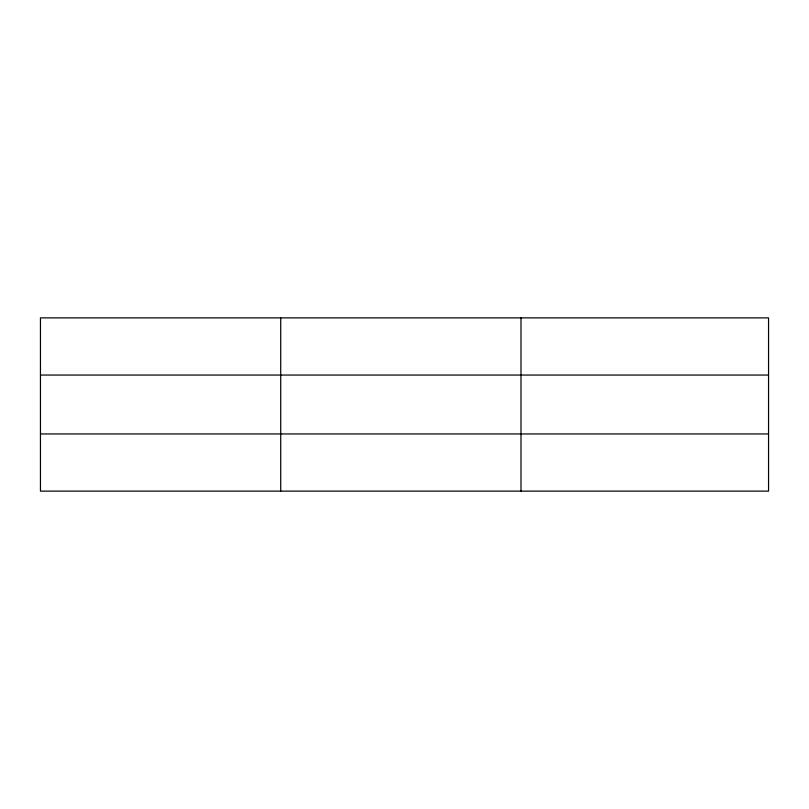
<?xml version="1.0" encoding="UTF-8"?>
<svg xmlns="http://www.w3.org/2000/svg" width="809" height="809" viewBox="0 0 809 809"><rect width="100%" height="100%" fill="white"/><g stroke="black" fill="none" stroke-linecap="round" stroke-linejoin="round"><path stroke-width="1.21" d="M280.723 317.876L280.723 491.124M520.996 317.876L520.996 491.124M40.45 375.052L768.55 375.052M40.45 433.948L768.55 433.948M768.55 462.536L768.55 491.124L40.45 491.124L40.45 317.876L768.55 317.876L768.55 462.536"/></g></svg>
